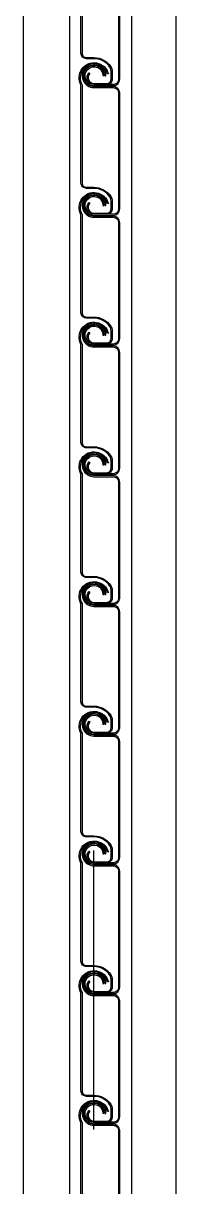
# Model space of a CAD drawing. Header units: millimetres. Extents: x 19868 to 801382, y -4805 to 85279.
# Drawn here: x 159325 to 159411, y 47946 to 48602 of the extents above; entities that cross this region are included whole.
import ezdxf

# ---------------------------------------------------------------- set-up
doc = ezdxf.new("R2010")
doc.units = ezdxf.units.MM
doc.header["$LTSCALE"] = 250
doc.layers.add('XX-SEC-1~4$0$A-ETC-8', color=8, linetype='Continuous')

# ---------------------------------------------------------------- blocks, each defined once
blk = doc.blocks.new('A$C148e4308')
for p, q in [((2017.56, 29.82, 0), (2017.56, -5100, 0)), ((2043.56, 32.57, 0), (2043.56, -5100, 0)), ((2078.56, 32.57, 0), (2078.56, -5100, 0)), ((2103.56, 29.82, 0), (2103.56, -5100, 0)), ((2057.46, -113.23, 0), (2057.46, -112.73, 0)), ((2057.46, -186.3, 0), (2057.46, -185.8, 0)), ((2057.46, -259.36, 0), (2057.46, -258.86, 0)), ((2057.46, -332.42, 0), (2057.46, -331.92, 0)), ((2057.46, -405.48, 0), (2057.46, -404.98, 0)), ((2057.46, -478.55, 0), (2057.46, -478.05, 0)), ((2057.46, -700.75, 0), (2057.46, -543.64, 0))]:
    blk.add_line(p, q)
at = {"elevation": 0}
for points in [[(2050.72, -50.95), (2050.72, -94.48, 0.414214), (2053.19, -96.95), (2057.46, -96.95, -0.251984), (2066.88, -102.02, -0.146897), (2067.68, -104.66), (2067.68, -109.09, -0.414214), (2064.62, -112.15), (2057.46, -112.15, -0.668179), (2054.7, -105.47), (2055.11, -105.89, 0.668179), (2057.46, -111.56), (2064.62, -111.56, 0.414214), (2067.09, -109.09), (2067.09, -104.66, 0.146897), (2066.39, -102.34, 0.251984), (2057.46, -97.54), (2053.19, -97.54, -0.414214), (2050.13, -94.48), (2050.13, -50.95)], [(2071.37, -50.95), (2071.37, -109.09, -0.414214), (2068.31, -112.15), (2057.46, -112.15, -2.414214), (2062.5, -107.11), (2063.08, -107.11, 2.414214), (2057.46, -112.73), (2068.31, -112.73, 0.414214), (2071.95, -109.09), (2071.95, -50.95)], [(2050.13, -124.01), (2050.13, -112.36, -1.129258), (2065.57, -106.02), (2065, -106.17, 1.140281), (2050.72, -112.21), (2050.72, -124.01)], [(2071.95, -124.01), (2071.95, -116.87, 0.414214), (2068.31, -113.23), (2057.46, -113.23, -2.414214), (2063.57, -107.12), (2064.16, -107.12, 2.414214), (2057.46, -113.82), (2068.31, -113.82, -0.414214), (2071.37, -116.87), (2071.37, -124.01)], [(2050.72, -124.01), (2050.72, -167.54, 0.414214), (2053.19, -170.01), (2057.46, -170.01, -0.251984), (2066.88, -175.08, -0.146897), (2067.68, -177.72), (2067.68, -182.16, -0.414214), (2064.62, -185.21), (2057.46, -185.21, -0.668179), (2054.7, -178.54), (2055.11, -178.95, 0.668179), (2057.46, -184.62), (2064.62, -184.62, 0.414214), (2067.09, -182.16), (2067.09, -177.72, 0.146897), (2066.39, -175.4, 0.251984), (2057.46, -170.6), (2053.19, -170.6, -0.414214), (2050.13, -167.54), (2050.13, -124.01)], [(2071.37, -124.01), (2071.37, -182.16, -0.414214), (2068.31, -185.21), (2057.46, -185.21, -2.414214), (2062.5, -180.18), (2063.08, -180.18, 2.414214), (2057.46, -185.8), (2068.31, -185.8, 0.414214), (2071.95, -182.16), (2071.95, -124.01)], [(2050.13, -197.08), (2050.13, -185.42, -1.129258), (2065.57, -179.08), (2065, -179.23, 1.140281), (2050.72, -185.27), (2050.72, -197.08)], [(2071.95, -197.08), (2071.95, -189.94, 0.414214), (2068.31, -186.3), (2057.46, -186.3, -2.414214), (2063.57, -180.19), (2064.16, -180.19, 2.414214), (2057.46, -186.88), (2068.31, -186.88, -0.414214), (2071.37, -189.94), (2071.37, -197.08)], [(2050.72, -197.08), (2050.72, -240.61, 0.414214), (2053.19, -243.07), (2057.46, -243.07, -0.251984), (2066.88, -248.14, -0.146897), (2067.68, -250.78), (2067.68, -255.22, -0.414214), (2064.62, -258.27), (2057.46, -258.27, -0.668179), (2054.7, -251.6), (2055.11, -252.01, 0.668179), (2057.46, -257.69), (2064.62, -257.69, 0.414214), (2067.09, -255.22), (2067.09, -250.78, 0.146897), (2066.39, -248.47, 0.251984), (2057.46, -243.66), (2053.19, -243.66, -0.414214), (2050.13, -240.61), (2050.13, -197.08)], [(2071.37, -197.08), (2071.37, -255.22, -0.414214), (2068.31, -258.27), (2057.46, -258.27, -2.414214), (2062.5, -253.24), (2063.08, -253.24, 2.414214), (2057.46, -258.86), (2068.31, -258.86, 0.414214), (2071.95, -255.22), (2071.95, -197.08)], [(2050.13, -270.14), (2050.13, -258.49, -1.129258), (2065.57, -252.14), (2065, -252.3, 1.140281), (2050.72, -258.33), (2050.72, -270.14)], [(2071.95, -270.14), (2071.95, -263, 0.414214), (2068.31, -259.36), (2057.46, -259.36, -2.414214), (2063.57, -253.25), (2064.16, -253.25, 2.414214), (2057.46, -259.94), (2068.31, -259.94, -0.414214), (2071.37, -263), (2071.37, -270.14)], [(2050.72, -270.14), (2050.72, -313.67, 0.414214), (2053.19, -316.14), (2057.46, -316.14, -0.251984), (2066.88, -321.21, -0.146897), (2067.68, -323.84), (2067.68, -328.28, -0.414214), (2064.62, -331.33), (2057.46, -331.33, -0.668179), (2054.7, -324.66), (2055.11, -325.08, 0.668179), (2057.46, -330.75), (2064.62, -330.75, 0.414214), (2067.09, -328.28), (2067.09, -323.84, 0.146897), (2066.39, -321.53, 0.251984), (2057.46, -316.72), (2053.19, -316.72, -0.414214), (2050.13, -313.67), (2050.13, -270.14)], [(2071.37, -270.14), (2071.37, -328.28, -0.414214), (2068.31, -331.33), (2057.46, -331.33, -2.414214), (2062.5, -326.3), (2063.08, -326.3, 2.414214), (2057.46, -331.92), (2068.31, -331.92, 0.414214), (2071.95, -328.28), (2071.95, -270.14)], [(2050.13, -343.2), (2050.13, -331.55, -1.129258), (2065.57, -325.2), (2065, -325.36, 1.140281), (2050.72, -331.39), (2050.72, -343.2)], [(2071.95, -343.2), (2071.95, -336.06, 0.414214), (2068.31, -332.42), (2057.46, -332.42, -2.414214), (2063.57, -326.31), (2064.16, -326.31, 2.414214), (2057.46, -333.01), (2068.31, -333.01, -0.414214), (2071.37, -336.06), (2071.37, -343.2)], [(2050.72, -343.2), (2050.72, -386.73, 0.414214), (2053.19, -389.2), (2057.46, -389.2, -0.251984), (2066.88, -394.27, -0.146897), (2067.68, -396.91), (2067.68, -401.34, -0.414214), (2064.62, -404.4), (2057.46, -404.4, -0.668179), (2054.7, -397.72), (2055.11, -398.14, 0.668179), (2057.46, -403.81), (2064.62, -403.81, 0.414214), (2067.09, -401.34), (2067.09, -396.91, 0.146897), (2066.39, -394.59, 0.251984), (2057.46, -389.79), (2053.19, -389.79, -0.414214), (2050.13, -386.73), (2050.13, -343.2)], [(2071.37, -343.2), (2071.37, -401.34, -0.414214), (2068.31, -404.4), (2057.46, -404.4, -2.414214), (2062.5, -399.36), (2063.08, -399.36, 2.414214), (2057.46, -404.98), (2068.31, -404.98, 0.414214), (2071.95, -401.34), (2071.95, -343.2)], [(2050.13, -416.26), (2050.13, -404.61, -1.129258), (2065.57, -398.27), (2065, -398.42, 1.140281), (2050.72, -404.46), (2050.72, -416.26)], [(2071.95, -416.26), (2071.95, -409.12, 0.414214), (2068.31, -405.48), (2057.46, -405.48, -2.414214), (2063.57, -399.37), (2064.16, -399.37, 2.414214), (2057.46, -406.07), (2068.31, -406.07, -0.414214), (2071.37, -409.12), (2071.37, -416.26)], [(2050.72, -416.26), (2050.72, -459.79, 0.414214), (2053.19, -462.26), (2057.46, -462.26, -0.251984), (2066.88, -467.33, -0.146897), (2067.68, -469.97), (2067.68, -474.41, -0.414214), (2064.62, -477.46), (2057.46, -477.46, -0.668179), (2054.7, -470.79), (2055.11, -471.2, 0.668179), (2057.46, -476.87), (2064.62, -476.87, 0.414214), (2067.09, -474.41), (2067.09, -469.97, 0.146897), (2066.39, -467.65, 0.251984), (2057.46, -462.85), (2053.19, -462.85, -0.414214), (2050.13, -459.79), (2050.13, -416.26)], [(2071.37, -416.26), (2071.37, -474.41, -0.414214), (2068.31, -477.46), (2057.46, -477.46, -2.414214), (2062.5, -472.43), (2063.08, -472.43, 2.414214), (2057.46, -478.05), (2068.31, -478.05, 0.414214), (2071.95, -474.41), (2071.95, -416.26)], [(2050.13, -489.33), (2050.13, -477.67, -1.129258), (2065.57, -471.33), (2065, -471.48, 1.140281), (2050.72, -477.52), (2050.72, -489.33)], [(2071.95, -489.33), (2071.95, -482.19, 0.414214), (2068.31, -478.55), (2057.46, -478.55, -2.414214), (2063.57, -472.44), (2064.16, -472.44, 2.414214), (2057.46, -479.13), (2068.31, -479.13, -0.414214), (2071.37, -482.19), (2071.37, -489.33)], [(2050.72, -489.33), (2050.72, -532.86, 0.414214), (2053.19, -535.32), (2057.46, -535.32, -0.251984), (2066.88, -540.39, -0.146897), (2067.68, -543.03), (2067.68, -547.47, -0.414214), (2064.62, -550.52), (2057.46, -550.52, -0.668179), (2054.7, -543.85), (2055.11, -544.26, 0.668179), (2057.46, -549.94), (2064.62, -549.94, 0.414214), (2067.09, -547.47), (2067.09, -543.03, 0.146897), (2066.39, -540.72, 0.251984), (2057.46, -535.91), (2053.19, -535.91, -0.414214), (2050.13, -532.86), (2050.13, -489.33)], [(2071.37, -489.33), (2071.37, -547.47, -0.414214), (2068.31, -550.52), (2057.46, -550.52, -2.414214), (2062.5, -545.49), (2063.08, -545.49, 2.414214), (2057.46, -551.11), (2068.31, -551.11, 0.414214), (2071.95, -547.47), (2071.95, -489.33)], [(2050.13, -562.39), (2050.13, -550.74, -1.129258), (2065.57, -544.39), (2065, -544.55, 1.140281), (2050.72, -550.58), (2050.72, -562.39)], [(2071.95, -562.39), (2071.95, -555.25, 0.414214), (2068.31, -551.61), (2057.46, -551.61, -2.414214), (2063.57, -545.5), (2064.16, -545.5, 2.414214), (2057.46, -552.19), (2068.31, -552.19, -0.414214), (2071.37, -555.25), (2071.37, -562.39)], [(2050.72, -562.39), (2050.72, -605.92, 0.414214), (2053.19, -608.39), (2057.46, -608.39, -0.251984), (2066.88, -613.46, -0.146897), (2067.68, -616.09), (2067.68, -620.53, -0.414214), (2064.62, -623.58), (2057.46, -623.58, -0.668179), (2054.7, -616.91), (2055.11, -617.33, 0.668179), (2057.46, -623), (2064.62, -623, 0.414214), (2067.09, -620.53), (2067.09, -616.09, 0.146897), (2066.39, -613.78, 0.251984), (2057.46, -608.97), (2053.19, -608.97, -0.414214), (2050.13, -605.92), (2050.13, -562.39)], [(2071.37, -562.39), (2071.37, -620.53, -0.414214), (2068.31, -623.58), (2057.46, -623.58, -2.414214), (2062.5, -618.55), (2063.08, -618.55, 2.414214), (2057.46, -624.17), (2068.31, -624.17, 0.414214), (2071.95, -620.53), (2071.95, -562.39)], [(2050.13, -635.45), (2050.13, -623.8, -1.129258), (2065.57, -617.45), (2065, -617.61, 1.140281), (2050.72, -623.64), (2050.72, -635.45)], [(2071.95, -635.45), (2071.95, -628.31, 0.414214), (2068.31, -624.67), (2057.46, -624.67, -2.414214), (2063.57, -618.56), (2064.16, -618.56, 2.414214), (2057.46, -625.26), (2068.31, -625.26, -0.414214), (2071.37, -628.31), (2071.37, -635.45)], [(2050.72, -635.45), (2050.72, -678.98, 0.414214), (2053.19, -681.45), (2057.46, -681.45, -0.251984), (2066.88, -686.52, -0.146897), (2067.68, -689.16), (2067.68, -693.59, -0.414214), (2064.62, -696.65), (2057.46, -696.65, -0.668179), (2054.7, -689.97), (2055.11, -690.39, 0.668179), (2057.46, -696.06), (2064.62, -696.06, 0.414214), (2067.09, -693.59), (2067.09, -689.16, 0.146897), (2066.39, -686.84, 0.251984), (2057.46, -682.04), (2053.19, -682.04, -0.414214), (2050.13, -678.98), (2050.13, -635.45)], [(2071.37, -635.45), (2071.37, -693.59, -0.414214), (2068.31, -696.65), (2057.46, -696.65, -2.414214), (2062.5, -691.61), (2063.08, -691.61, 2.414214), (2057.46, -697.23), (2068.31, -697.23, 0.414214), (2071.95, -693.59), (2071.95, -635.45)], [(2050.13, -708.51), (2050.13, -696.86, -1.129258), (2065.57, -690.52), (2065, -690.67, 1.140281), (2050.72, -696.71), (2050.72, -708.51)], [(2071.95, -708.51), (2071.95, -701.37, 0.414214), (2068.31, -697.73), (2057.46, -697.73, -2.414214), (2063.57, -691.62), (2064.16, -691.62, 2.414214), (2057.46, -698.32), (2068.31, -698.32, -0.414214), (2071.37, -701.37), (2071.37, -708.51)], [(2050.72, -708.51), (2050.72, -752.04, 0.414214), (2053.19, -754.51), (2057.46, -754.51, -0.251984), (2066.88, -759.58, -0.146897), (2067.68, -762.22), (2067.68, -766.66, -0.414214), (2064.62, -769.71), (2057.46, -769.71, -0.668179), (2054.7, -763.04), (2055.11, -763.45, 0.668179), (2057.46, -769.12), (2064.62, -769.12, 0.414214), (2067.09, -766.66), (2067.09, -762.22, 0.146897), (2066.39, -759.9, 0.251984), (2057.46, -755.1), (2053.19, -755.1, -0.414214), (2050.13, -752.04), (2050.13, -708.51)], [(2071.37, -708.51), (2071.37, -766.66, -0.414214), (2068.31, -769.71), (2057.46, -769.71, -2.414214), (2062.5, -764.68), (2063.08, -764.68, 2.414214), (2057.46, -770.3), (2068.31, -770.3, 0.414214), (2071.95, -766.66), (2071.95, -708.51)]]:
    blk.add_lwpolyline(points, format="xyb", dxfattribs=at)

msp = doc.modelspace()

# ---------------------------------------------------------------- block references
at = {"layer": 'XX-SEC-1~4$0$A-ETC-8'}
msp.add_blockref('A$C148e4308', (157307.64, 48679.43, 0), dxfattribs=at)

doc.saveas('drawing.dxf')
